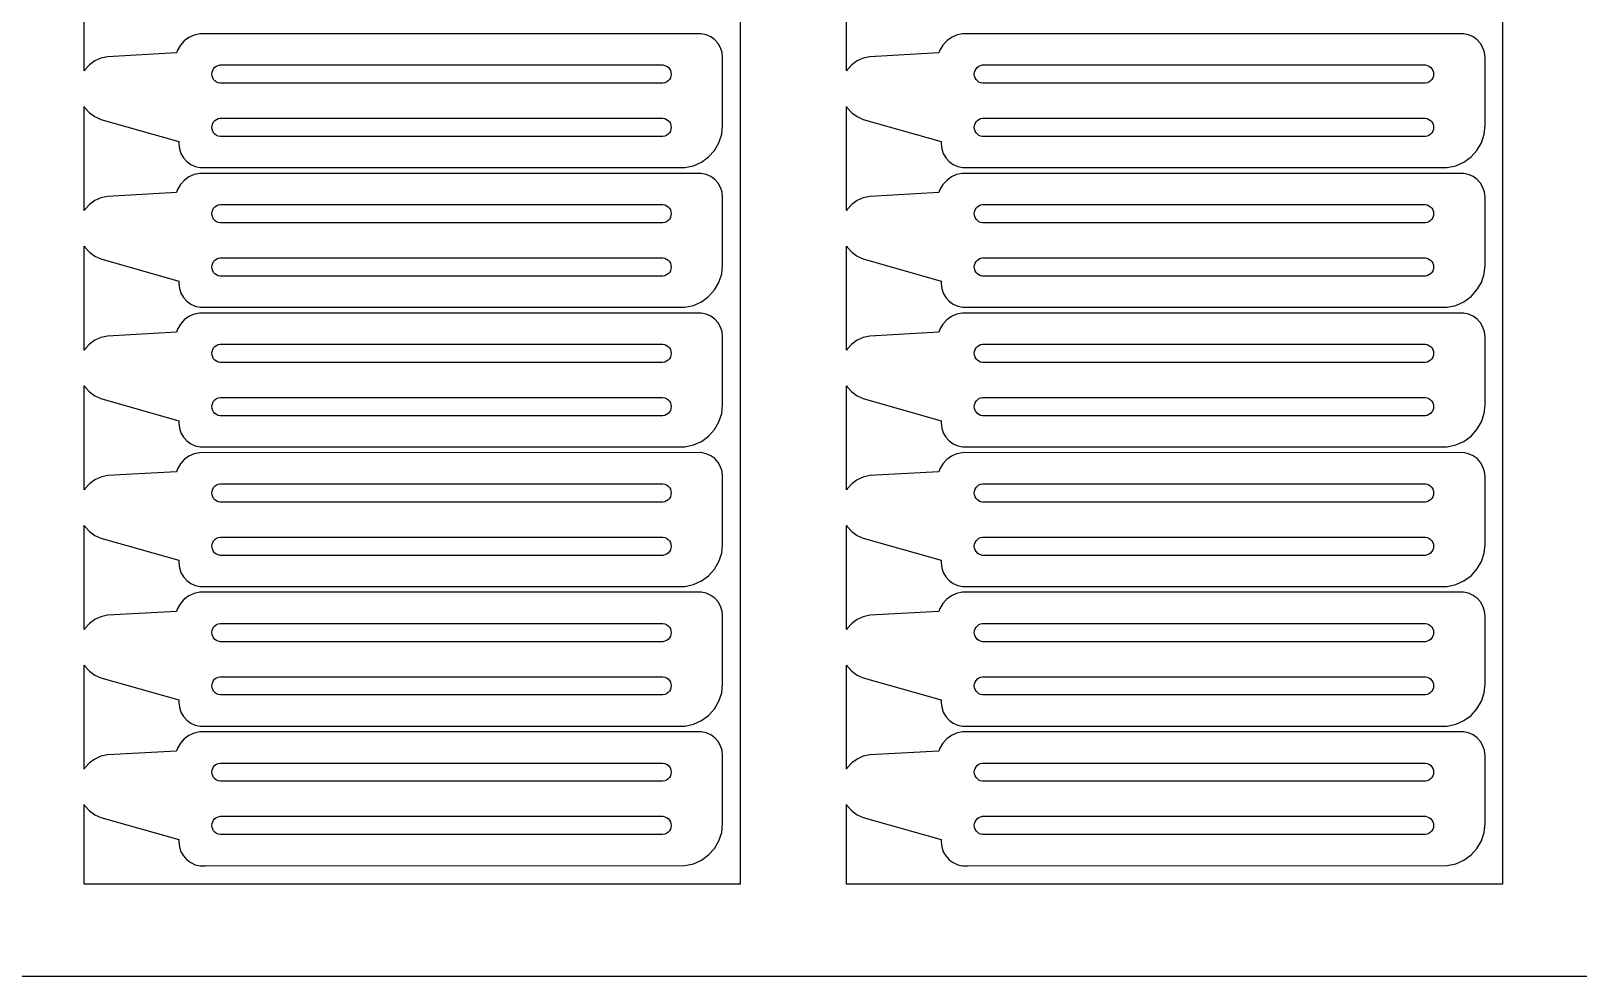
# Model space of a CAD drawing. Header units: metres. Extents: x 0 to 297, y 0 to 210.
# Drawn here: x 128.4 to 212.6, y 0 to 51.5 of the extents above; entities that cross this region are included whole.
import ezdxf

# ---------------------------------------------------------------- set-up
doc = ezdxf.new("R2010")
doc.units = ezdxf.units.M

msp = doc.modelspace()

# ---------------------------------------------------------------- linework, layer by layer
for p, q in [((167, 205), (167, 5)), ((208.5, 205), (208.5, 5)), ((131.3, 49.2693), (131.3, 54.9306)), ((172.8, 49.2693), (172.8, 54.9306)), ((136.536, 50.6817), (136.38, 50.4101)), ((136.746, 50.9147), (136.536, 50.6817)), ((137, 51.099), (136.746, 50.9147)), ((137.286, 51.2266), (137, 51.099)), ((137.593, 51.2918), (137.286, 51.2266)), ((164.886, 51.2929), (137.593, 51.2918)), ((165.152, 51.2364), (164.886, 51.2929)), ((165.4, 51.1258), (165.152, 51.2364)), ((165.62, 50.9661), (165.4, 51.1258)), ((165.802, 50.7641), (165.62, 50.9661)), ((165.938, 50.5287), (165.802, 50.7641)), ((166.022, 50.2703), (165.938, 50.5287)), ((178.036, 50.6817), (177.88, 50.4101)), ((178.246, 50.9147), (178.036, 50.6817)), ((178.5, 51.099), (178.246, 50.9147)), ((178.786, 51.2266), (178.5, 51.099)), ((179.093, 51.2918), (178.786, 51.2266)), ((206.386, 51.2929), (179.093, 51.2918)), ((206.652, 51.2364), (206.386, 51.2929)), ((206.9, 51.1258), (206.652, 51.2364)), ((207.12, 50.9661), (206.9, 51.1258)), ((207.302, 50.7641), (207.12, 50.9661)), ((207.438, 50.5287), (207.302, 50.7641)), ((207.522, 50.2703), (207.438, 50.5287)), ((131.875, 49.8155), (131.579, 49.6005)), ((132.209, 49.9643), (131.875, 49.8155)), ((132.567, 50.0404), (132.209, 49.9643)), ((136.328, 50.2495), (132.567, 50.0404)), ((136.38, 50.4101), (136.328, 50.2495)), ((166.05, 50), (166.022, 50.2703)), ((166.05, 46.3), (166.05, 50)), ((173.375, 49.8155), (173.079, 49.6005)), ((173.709, 49.9643), (173.375, 49.8155)), ((174.067, 50.0404), (173.709, 49.9643)), ((177.828, 50.2495), (174.067, 50.0404)), ((177.88, 50.4101), (177.828, 50.2495)), ((207.55, 50), (207.522, 50.2703)), ((207.55, 46.3), (207.55, 50)), ((131.334, 49.3286), (131.3, 49.2693)), ((131.579, 49.6005), (131.334, 49.3286)), ((138.25, 49.1), (138.261, 49.2039)), ((138.261, 48.996), (138.25, 49.1)), ((138.261, 49.2039), (138.293, 49.3034)), ((138.293, 48.8966), (138.261, 48.996)), ((138.293, 49.3034), (138.345, 49.3939)), ((138.345, 48.8061), (138.293, 48.8966)), ((138.345, 49.3939), (138.415, 49.4716)), ((138.415, 49.4716), (138.5, 49.533)), ((138.5, 49.533), (138.595, 49.5755)), ((138.595, 49.5755), (138.698, 49.5973)), ((138.698, 49.5973), (162.802, 49.5973)), ((162.802, 49.5973), (162.905, 49.5755)), ((162.905, 49.5755), (163, 49.533)), ((163, 49.533), (163.085, 49.4716)), ((163.085, 49.4716), (163.155, 49.3939)), ((163.155, 49.3939), (163.207, 49.3034)), ((163.207, 48.8966), (163.155, 48.8061)), ((163.207, 49.3034), (163.239, 49.2039)), ((163.239, 48.996), (163.207, 48.8966)), ((163.239, 49.2039), (163.25, 49.1)), ((163.25, 49.1), (163.239, 48.996)), ((172.834, 49.3286), (172.8, 49.2693)), ((173.079, 49.6005), (172.834, 49.3286)), ((179.75, 49.1), (179.761, 49.2039)), ((179.761, 48.996), (179.75, 49.1)), ((179.761, 49.2039), (179.793, 49.3034)), ((179.793, 48.8966), (179.761, 48.996)), ((179.793, 49.3034), (179.845, 49.3939)), ((179.845, 48.8061), (179.793, 48.8966)), ((179.845, 49.3939), (179.915, 49.4716)), ((179.915, 49.4716), (180, 49.533)), ((180, 49.533), (180.095, 49.5755)), ((180.095, 49.5755), (180.198, 49.5973)), ((180.198, 49.5973), (204.302, 49.5973)), ((204.302, 49.5973), (204.405, 49.5755)), ((204.405, 49.5755), (204.5, 49.533)), ((204.5, 49.533), (204.585, 49.4716)), ((204.585, 49.4716), (204.655, 49.3939)), ((204.655, 49.3939), (204.707, 49.3034)), ((204.707, 48.8966), (204.655, 48.8061)), ((204.707, 49.3034), (204.739, 49.2039)), ((204.739, 48.996), (204.707, 48.8966)), ((204.739, 49.2039), (204.75, 49.1)), ((204.75, 49.1), (204.739, 48.996)), ((138.415, 48.7284), (138.345, 48.8061)), ((138.5, 48.667), (138.415, 48.7284)), ((138.595, 48.6245), (138.5, 48.667)), ((138.698, 48.6027), (138.595, 48.6245)), ((162.802, 48.6027), (138.698, 48.6027)), ((162.905, 48.6245), (162.802, 48.6027)), ((163, 48.667), (162.905, 48.6245)), ((163.085, 48.7284), (163, 48.667)), ((163.155, 48.8061), (163.085, 48.7284)), ((179.915, 48.7284), (179.845, 48.8061)), ((180, 48.667), (179.915, 48.7284)), ((180.095, 48.6245), (180, 48.667)), ((180.198, 48.6027), (180.095, 48.6245)), ((204.302, 48.6027), (180.198, 48.6027)), ((204.405, 48.6245), (204.302, 48.6027)), ((204.5, 48.667), (204.405, 48.6245)), ((204.585, 48.7284), (204.5, 48.667)), ((204.655, 48.8061), (204.585, 48.7284)), ((131.3, 41.6693), (131.3, 47.3306)), ((131.3, 47.3306), (131.334, 47.2714)), ((131.334, 47.2714), (131.579, 46.9995)), ((172.8, 41.6693), (172.8, 47.3306)), ((172.8, 47.3306), (172.834, 47.2714)), ((172.834, 47.2714), (173.079, 46.9995)), ((131.579, 46.9995), (131.875, 46.7845)), ((131.875, 46.7845), (132.209, 46.6357)), ((132.209, 46.6357), (136.444, 45.4318)), ((138.261, 46.304), (138.293, 46.4034)), ((138.293, 46.4034), (138.345, 46.4939)), ((138.345, 46.4939), (138.415, 46.5716)), ((138.415, 46.5716), (138.5, 46.633)), ((138.5, 46.633), (138.595, 46.6755)), ((138.595, 46.6755), (138.698, 46.6973)), ((138.698, 46.6973), (162.802, 46.6973)), ((162.802, 46.6973), (162.905, 46.6755)), ((162.905, 46.6755), (163, 46.633)), ((163, 46.633), (163.085, 46.5716)), ((163.085, 46.5716), (163.155, 46.4939)), ((163.155, 46.4939), (163.207, 46.4034)), ((163.207, 46.4034), (163.239, 46.304)), ((173.079, 46.9995), (173.375, 46.7845)), ((173.375, 46.7845), (173.709, 46.6357)), ((173.709, 46.6357), (177.944, 45.4318)), ((179.761, 46.304), (179.793, 46.4034)), ((179.793, 46.4034), (179.845, 46.4939)), ((179.845, 46.4939), (179.915, 46.5716)), ((179.915, 46.5716), (180, 46.633)), ((180, 46.633), (180.095, 46.6755)), ((180.095, 46.6755), (180.198, 46.6973)), ((180.198, 46.6973), (204.302, 46.6973)), ((204.302, 46.6973), (204.405, 46.6755)), ((204.405, 46.6755), (204.5, 46.633)), ((204.5, 46.633), (204.585, 46.5716)), ((204.585, 46.5716), (204.655, 46.4939)), ((204.655, 46.4939), (204.707, 46.4034)), ((204.707, 46.4034), (204.739, 46.304)), ((138.25, 46.2), (138.261, 46.304)), ((138.261, 46.096), (138.25, 46.2)), ((138.293, 45.9966), (138.261, 46.096)), ((138.345, 45.9061), (138.293, 45.9966)), ((138.415, 45.8284), (138.345, 45.9061)), ((138.5, 45.767), (138.415, 45.8284)), ((138.595, 45.7245), (138.5, 45.767)), ((138.698, 45.7027), (138.595, 45.7245)), ((162.802, 45.7027), (138.698, 45.7027)), ((162.905, 45.7245), (162.802, 45.7027)), ((163, 45.767), (162.905, 45.7245)), ((163.085, 45.8284), (163, 45.767)), ((163.155, 45.9061), (163.085, 45.8284)), ((163.207, 45.9966), (163.155, 45.9061)), ((163.239, 46.096), (163.207, 45.9966)), ((163.239, 46.304), (163.25, 46.2)), ((163.25, 46.2), (163.239, 46.096)), ((165.851, 45.3645), (166, 45.8218)), ((166, 45.8218), (166.05, 46.3)), ((179.75, 46.2), (179.761, 46.304)), ((179.761, 46.096), (179.75, 46.2)), ((179.793, 45.9966), (179.761, 46.096)), ((179.845, 45.9061), (179.793, 45.9966)), ((179.915, 45.8284), (179.845, 45.9061)), ((180, 45.767), (179.915, 45.8284)), ((180.095, 45.7245), (180, 45.767)), ((180.198, 45.7027), (180.095, 45.7245)), ((204.302, 45.7027), (180.198, 45.7027)), ((204.405, 45.7245), (204.302, 45.7027)), ((204.5, 45.767), (204.405, 45.7245)), ((204.585, 45.8284), (204.5, 45.767)), ((204.655, 45.9061), (204.585, 45.8284)), ((204.707, 45.9966), (204.655, 45.9061)), ((204.739, 46.096), (204.707, 45.9966)), ((204.739, 46.304), (204.75, 46.2)), ((204.75, 46.2), (204.739, 46.096)), ((207.351, 45.3645), (207.5, 45.8218)), ((207.5, 45.8218), (207.55, 46.3)), ((136.444, 45.4318), (136.45, 45.3)), ((136.45, 45.3), (136.478, 45.0297)), ((136.478, 45.0297), (136.562, 44.7712)), ((136.562, 44.7712), (136.698, 44.5359)), ((165.289, 44.5908), (165.611, 44.9481)), ((165.611, 44.9481), (165.851, 45.3645)), ((177.944, 45.4318), (177.95, 45.3)), ((177.95, 45.3), (177.978, 45.0297)), ((177.978, 45.0297), (178.062, 44.7712)), ((178.062, 44.7712), (178.198, 44.5359)), ((206.789, 44.5908), (207.111, 44.9481)), ((207.111, 44.9481), (207.351, 45.3645)), ((136.698, 44.5359), (136.88, 44.3339)), ((136.88, 44.3339), (137.1, 44.1742)), ((137.1, 44.1742), (137.348, 44.0636)), ((137.348, 44.0636), (137.614, 44.0071)), ((137.614, 44.0071), (137.886, 44.0071)), ((137.886, 44.0071), (163.99, 44.0126)), ((163.99, 44.0126), (164.461, 44.1126)), ((164.461, 44.1126), (164.9, 44.3081)), ((164.9, 44.3081), (165.289, 44.5908)), ((178.198, 44.5359), (178.38, 44.3339)), ((178.38, 44.3339), (178.6, 44.1742)), ((178.6, 44.1742), (178.848, 44.0636)), ((178.848, 44.0636), (179.114, 44.0071)), ((179.114, 44.0071), (179.386, 44.0071)), ((179.386, 44.0071), (205.49, 44.0126)), ((205.49, 44.0126), (205.961, 44.1126)), ((205.961, 44.1126), (206.4, 44.3081)), ((206.4, 44.3081), (206.789, 44.5908)), ((136.536, 43.0817), (136.38, 42.8101)), ((136.746, 43.3147), (136.536, 43.0817)), ((137, 43.499), (136.746, 43.3147)), ((137.286, 43.6266), (137, 43.499)), ((137.593, 43.6918), (137.286, 43.6266)), ((164.886, 43.6929), (137.593, 43.6918)), ((165.152, 43.6364), (164.886, 43.6929)), ((165.4, 43.5258), (165.152, 43.6364)), ((165.62, 43.3661), (165.4, 43.5258)), ((165.802, 43.1641), (165.62, 43.3661)), ((165.938, 42.9288), (165.802, 43.1641)), ((178.036, 43.0817), (177.88, 42.8101)), ((178.246, 43.3147), (178.036, 43.0817)), ((178.5, 43.499), (178.246, 43.3147)), ((178.786, 43.6266), (178.5, 43.499)), ((179.093, 43.6918), (178.786, 43.6266)), ((206.386, 43.6929), (179.093, 43.6918)), ((206.652, 43.6364), (206.386, 43.6929)), ((206.9, 43.5258), (206.652, 43.6364)), ((207.12, 43.3661), (206.9, 43.5258)), ((207.302, 43.1641), (207.12, 43.3661)), ((207.438, 42.9288), (207.302, 43.1641)), ((131.875, 42.2155), (131.579, 42.0005)), ((132.209, 42.3643), (131.875, 42.2155)), ((132.567, 42.4404), (132.209, 42.3643)), ((136.328, 42.6495), (132.567, 42.4404)), ((136.38, 42.8101), (136.328, 42.6495)), ((166.022, 42.6703), (165.938, 42.9288)), ((166.05, 42.4), (166.022, 42.6703)), ((166.05, 38.7), (166.05, 42.4)), ((173.375, 42.2155), (173.079, 42.0005)), ((173.709, 42.3643), (173.375, 42.2155)), ((174.067, 42.4404), (173.709, 42.3643)), ((177.828, 42.6495), (174.067, 42.4404)), ((177.88, 42.8101), (177.828, 42.6495)), ((207.522, 42.6703), (207.438, 42.9288)), ((207.55, 42.4), (207.522, 42.6703)), ((207.55, 38.7), (207.55, 42.4)), ((131.334, 41.7286), (131.3, 41.6693)), ((131.579, 42.0005), (131.334, 41.7286)), ((138.25, 41.5), (138.261, 41.6039)), ((138.261, 41.396), (138.25, 41.5)), ((138.261, 41.6039), (138.293, 41.7034)), ((138.293, 41.2966), (138.261, 41.396)), ((138.293, 41.7034), (138.345, 41.7939)), ((138.345, 41.2061), (138.293, 41.2966)), ((138.345, 41.7939), (138.415, 41.8716)), ((138.415, 41.8716), (138.5, 41.933)), ((138.5, 41.933), (138.595, 41.9755)), ((138.595, 41.9755), (138.698, 41.9973)), ((138.698, 41.9973), (162.802, 41.9973)), ((162.802, 41.9973), (162.905, 41.9755)), ((162.905, 41.9755), (163, 41.933)), ((163, 41.933), (163.085, 41.8716)), ((163.085, 41.8716), (163.155, 41.7939)), ((163.155, 41.7939), (163.207, 41.7034)), ((163.207, 41.2966), (163.155, 41.2061)), ((163.207, 41.7034), (163.239, 41.6039)), ((163.239, 41.396), (163.207, 41.2966)), ((163.239, 41.6039), (163.25, 41.5)), ((163.25, 41.5), (163.239, 41.396)), ((172.834, 41.7286), (172.8, 41.6693)), ((173.079, 42.0005), (172.834, 41.7286)), ((179.75, 41.5), (179.761, 41.6039)), ((179.761, 41.396), (179.75, 41.5)), ((179.761, 41.6039), (179.793, 41.7034)), ((179.793, 41.2966), (179.761, 41.396)), ((179.793, 41.7034), (179.845, 41.7939)), ((179.845, 41.2061), (179.793, 41.2966)), ((179.845, 41.7939), (179.915, 41.8716)), ((179.915, 41.8716), (180, 41.933)), ((180, 41.933), (180.095, 41.9755)), ((180.095, 41.9755), (180.198, 41.9973)), ((180.198, 41.9973), (204.302, 41.9973)), ((204.302, 41.9973), (204.405, 41.9755)), ((204.405, 41.9755), (204.5, 41.933)), ((204.5, 41.933), (204.585, 41.8716)), ((204.585, 41.8716), (204.655, 41.7939)), ((204.655, 41.7939), (204.707, 41.7034)), ((204.707, 41.2966), (204.655, 41.2061)), ((204.707, 41.7034), (204.739, 41.6039)), ((204.739, 41.396), (204.707, 41.2966)), ((204.739, 41.6039), (204.75, 41.5)), ((204.75, 41.5), (204.739, 41.396)), ((138.415, 41.1284), (138.345, 41.2061)), ((138.5, 41.067), (138.415, 41.1284)), ((138.595, 41.0245), (138.5, 41.067)), ((138.698, 41.0027), (138.595, 41.0245)), ((162.802, 41.0027), (138.698, 41.0027)), ((162.905, 41.0245), (162.802, 41.0027)), ((163, 41.067), (162.905, 41.0245)), ((163.085, 41.1284), (163, 41.067)), ((163.155, 41.2061), (163.085, 41.1284)), ((179.915, 41.1284), (179.845, 41.2061)), ((180, 41.067), (179.915, 41.1284)), ((180.095, 41.0245), (180, 41.067)), ((180.198, 41.0027), (180.095, 41.0245)), ((204.302, 41.0027), (180.198, 41.0027)), ((204.405, 41.0245), (204.302, 41.0027)), ((204.5, 41.067), (204.405, 41.0245)), ((204.585, 41.1284), (204.5, 41.067)), ((204.655, 41.2061), (204.585, 41.1284)), ((131.3, 34.0694), (131.3, 39.7306)), ((131.3, 39.7306), (131.334, 39.6714)), ((131.334, 39.6714), (131.579, 39.3995)), ((172.8, 34.0694), (172.8, 39.7306)), ((172.8, 39.7306), (172.834, 39.6714)), ((172.834, 39.6714), (173.079, 39.3995)), ((131.579, 39.3995), (131.875, 39.1844)), ((131.875, 39.1844), (132.209, 39.0356)), ((132.209, 39.0356), (136.444, 37.8318)), ((138.261, 38.7039), (138.293, 38.8034)), ((138.293, 38.8034), (138.345, 38.8939)), ((138.345, 38.8939), (138.415, 38.9716)), ((138.415, 38.9716), (138.5, 39.033)), ((138.5, 39.033), (138.595, 39.0755)), ((138.595, 39.0755), (138.698, 39.0973)), ((138.698, 39.0973), (162.802, 39.0973)), ((162.802, 39.0973), (162.905, 39.0755)), ((162.905, 39.0755), (163, 39.033)), ((163, 39.033), (163.085, 38.9716)), ((163.085, 38.9716), (163.155, 38.8939)), ((163.155, 38.8939), (163.207, 38.8034)), ((163.207, 38.8034), (163.239, 38.7039)), ((173.079, 39.3995), (173.375, 39.1844)), ((173.375, 39.1844), (173.709, 39.0356)), ((173.709, 39.0356), (177.944, 37.8318)), ((179.761, 38.7039), (179.793, 38.8034)), ((179.793, 38.8034), (179.845, 38.8939)), ((179.845, 38.8939), (179.915, 38.9716)), ((179.915, 38.9716), (180, 39.033)), ((180, 39.033), (180.095, 39.0755)), ((180.095, 39.0755), (180.198, 39.0973)), ((180.198, 39.0973), (204.302, 39.0973)), ((204.302, 39.0973), (204.405, 39.0755)), ((204.405, 39.0755), (204.5, 39.033)), ((204.5, 39.033), (204.585, 38.9716)), ((204.585, 38.9716), (204.655, 38.8939)), ((204.655, 38.8939), (204.707, 38.8034)), ((204.707, 38.8034), (204.739, 38.7039)), ((138.25, 38.6), (138.261, 38.7039)), ((138.261, 38.496), (138.25, 38.6)), ((138.293, 38.3966), (138.261, 38.496)), ((138.345, 38.3061), (138.293, 38.3966)), ((138.415, 38.2284), (138.345, 38.3061)), ((138.5, 38.167), (138.415, 38.2284)), ((138.595, 38.1245), (138.5, 38.167)), ((138.698, 38.1027), (138.595, 38.1245)), ((162.802, 38.1027), (138.698, 38.1027)), ((162.905, 38.1245), (162.802, 38.1027)), ((163, 38.167), (162.905, 38.1245)), ((163.085, 38.2284), (163, 38.167)), ((163.155, 38.3061), (163.085, 38.2284)), ((163.207, 38.3966), (163.155, 38.3061)), ((163.239, 38.496), (163.207, 38.3966)), ((163.239, 38.7039), (163.25, 38.6)), ((163.25, 38.6), (163.239, 38.496)), ((165.851, 37.7645), (166, 38.2218)), ((166, 38.2218), (166.05, 38.7)), ((179.75, 38.6), (179.761, 38.7039)), ((179.761, 38.496), (179.75, 38.6)), ((179.793, 38.3966), (179.761, 38.496)), ((179.845, 38.3061), (179.793, 38.3966)), ((179.915, 38.2284), (179.845, 38.3061)), ((180, 38.167), (179.915, 38.2284)), ((180.095, 38.1245), (180, 38.167)), ((180.198, 38.1027), (180.095, 38.1245)), ((204.302, 38.1027), (180.198, 38.1027)), ((204.405, 38.1245), (204.302, 38.1027)), ((204.5, 38.167), (204.405, 38.1245)), ((204.585, 38.2284), (204.5, 38.167)), ((204.655, 38.3061), (204.585, 38.2284)), ((204.707, 38.3966), (204.655, 38.3061)), ((204.739, 38.496), (204.707, 38.3966)), ((204.739, 38.7039), (204.75, 38.6)), ((204.75, 38.6), (204.739, 38.496)), ((207.351, 37.7645), (207.5, 38.2218)), ((207.5, 38.2218), (207.55, 38.7)), ((136.444, 37.8318), (136.45, 37.7)), ((136.45, 37.7), (136.478, 37.4297)), ((136.478, 37.4297), (136.562, 37.1712)), ((136.562, 37.1712), (136.698, 36.9359)), ((165.289, 36.9908), (165.611, 37.3481)), ((165.611, 37.3481), (165.851, 37.7645)), ((177.944, 37.8318), (177.95, 37.7)), ((177.95, 37.7), (177.978, 37.4297)), ((177.978, 37.4297), (178.062, 37.1712)), ((178.062, 37.1712), (178.198, 36.9359)), ((206.789, 36.9908), (207.111, 37.3481)), ((207.111, 37.3481), (207.351, 37.7645)), ((136.698, 36.9359), (136.88, 36.7339)), ((136.88, 36.7339), (137.1, 36.5742)), ((137.1, 36.5742), (137.348, 36.4636)), ((137.348, 36.4636), (137.614, 36.4071)), ((137.614, 36.4071), (137.886, 36.4071)), ((137.886, 36.4071), (163.99, 36.4126)), ((163.99, 36.4126), (164.461, 36.5126)), ((164.461, 36.5126), (164.9, 36.7081)), ((164.9, 36.7081), (165.289, 36.9908)), ((178.198, 36.9359), (178.38, 36.7339)), ((178.38, 36.7339), (178.6, 36.5742)), ((178.6, 36.5742), (178.848, 36.4636)), ((178.848, 36.4636), (179.114, 36.4071)), ((179.114, 36.4071), (179.386, 36.4071)), ((179.386, 36.4071), (205.49, 36.4126)), ((205.49, 36.4126), (205.961, 36.5126)), ((205.961, 36.5126), (206.4, 36.7081)), ((206.4, 36.7081), (206.789, 36.9908)), ((136.536, 35.4817), (136.38, 35.2101)), ((136.746, 35.7147), (136.536, 35.4817)), ((137, 35.899), (136.746, 35.7147)), ((137.286, 36.0266), (137, 35.899)), ((137.593, 36.0918), (137.286, 36.0266)), ((164.886, 36.0929), (137.593, 36.0918)), ((165.152, 36.0364), (164.886, 36.0929)), ((165.4, 35.9258), (165.152, 36.0364)), ((165.62, 35.7661), (165.4, 35.9258)), ((165.802, 35.5641), (165.62, 35.7661)), ((165.938, 35.3288), (165.802, 35.5641)), ((178.036, 35.4817), (177.88, 35.2101)), ((178.246, 35.7147), (178.036, 35.4817)), ((178.5, 35.899), (178.246, 35.7147)), ((178.786, 36.0266), (178.5, 35.899)), ((179.093, 36.0918), (178.786, 36.0266)), ((206.386, 36.0929), (179.093, 36.0918)), ((206.652, 36.0364), (206.386, 36.0929)), ((206.9, 35.9258), (206.652, 36.0364)), ((207.12, 35.7661), (206.9, 35.9258)), ((207.302, 35.5641), (207.12, 35.7661)), ((207.438, 35.3288), (207.302, 35.5641)), ((131.875, 34.6155), (131.579, 34.4005)), ((132.209, 34.7643), (131.875, 34.6155)), ((132.567, 34.8404), (132.209, 34.7643)), ((136.328, 35.0495), (132.567, 34.8404)), ((136.38, 35.2101), (136.328, 35.0495)), ((166.022, 35.0703), (165.938, 35.3288)), ((166.05, 34.8), (166.022, 35.0703)), ((166.05, 31.1), (166.05, 34.8)), ((173.375, 34.6155), (173.079, 34.4005)), ((173.709, 34.7643), (173.375, 34.6155)), ((174.067, 34.8404), (173.709, 34.7643)), ((177.828, 35.0495), (174.067, 34.8404)), ((177.88, 35.2101), (177.828, 35.0495)), ((207.522, 35.0703), (207.438, 35.3288)), ((207.55, 34.8), (207.522, 35.0703)), ((207.55, 31.1), (207.55, 34.8)), ((131.334, 34.1286), (131.3, 34.0694)), ((131.579, 34.4005), (131.334, 34.1286)), ((138.25, 33.9), (138.261, 34.004)), ((138.261, 33.796), (138.25, 33.9)), ((138.261, 34.004), (138.293, 34.1034)), ((138.293, 33.6966), (138.261, 33.796)), ((138.293, 34.1034), (138.345, 34.1939)), ((138.345, 33.6061), (138.293, 33.6966)), ((138.345, 34.1939), (138.415, 34.2716)), ((138.415, 34.2716), (138.5, 34.333)), ((138.5, 34.333), (138.595, 34.3755)), ((138.595, 34.3755), (138.698, 34.3972)), ((138.698, 34.3972), (162.802, 34.3972)), ((162.802, 34.3972), (162.905, 34.3755)), ((162.905, 34.3755), (163, 34.333)), ((163, 34.333), (163.085, 34.2716)), ((163.085, 34.2716), (163.155, 34.1939)), ((163.155, 34.1939), (163.207, 34.1034)), ((163.207, 33.6966), (163.155, 33.6061)), ((163.207, 34.1034), (163.239, 34.004)), ((163.239, 33.796), (163.207, 33.6966)), ((163.239, 34.004), (163.25, 33.9)), ((163.25, 33.9), (163.239, 33.796)), ((172.834, 34.1286), (172.8, 34.0694)), ((173.079, 34.4005), (172.834, 34.1286)), ((179.75, 33.9), (179.761, 34.004)), ((179.761, 33.796), (179.75, 33.9)), ((179.761, 34.004), (179.793, 34.1034)), ((179.793, 33.6966), (179.761, 33.796)), ((179.793, 34.1034), (179.845, 34.1939)), ((179.845, 33.6061), (179.793, 33.6966)), ((179.845, 34.1939), (179.915, 34.2716)), ((179.915, 34.2716), (180, 34.333)), ((180, 34.333), (180.095, 34.3755)), ((180.095, 34.3755), (180.198, 34.3972)), ((180.198, 34.3972), (204.302, 34.3972)), ((204.302, 34.3972), (204.405, 34.3755)), ((204.405, 34.3755), (204.5, 34.333)), ((204.5, 34.333), (204.585, 34.2716)), ((204.585, 34.2716), (204.655, 34.1939)), ((204.655, 34.1939), (204.707, 34.1034)), ((204.707, 33.6966), (204.655, 33.6061)), ((204.707, 34.1034), (204.739, 34.004)), ((204.739, 33.796), (204.707, 33.6966)), ((204.739, 34.004), (204.75, 33.9)), ((204.75, 33.9), (204.739, 33.796)), ((138.415, 33.5284), (138.345, 33.6061)), ((138.5, 33.467), (138.415, 33.5284)), ((138.595, 33.4245), (138.5, 33.467)), ((138.698, 33.4027), (138.595, 33.4245)), ((162.802, 33.4027), (138.698, 33.4027)), ((162.905, 33.4245), (162.802, 33.4027)), ((163, 33.467), (162.905, 33.4245)), ((163.085, 33.5284), (163, 33.467)), ((163.155, 33.6061), (163.085, 33.5284)), ((179.915, 33.5284), (179.845, 33.6061)), ((180, 33.467), (179.915, 33.5284)), ((180.095, 33.4245), (180, 33.467)), ((180.198, 33.4027), (180.095, 33.4245)), ((204.302, 33.4027), (180.198, 33.4027)), ((204.405, 33.4245), (204.302, 33.4027)), ((204.5, 33.467), (204.405, 33.4245)), ((204.585, 33.5284), (204.5, 33.467)), ((204.655, 33.6061), (204.585, 33.5284)), ((131.3, 26.4693), (131.3, 32.1306)), ((131.3, 32.1306), (131.334, 32.0714)), ((131.334, 32.0714), (131.579, 31.7995)), ((172.8, 26.4693), (172.8, 32.1306)), ((172.8, 32.1306), (172.834, 32.0714)), ((172.834, 32.0714), (173.079, 31.7995)), ((131.579, 31.7995), (131.875, 31.5844)), ((131.875, 31.5844), (132.209, 31.4356)), ((132.209, 31.4356), (136.444, 30.2318)), ((138.261, 31.1039), (138.293, 31.2034)), ((138.293, 31.2034), (138.345, 31.2939)), ((138.345, 31.2939), (138.415, 31.3716)), ((138.415, 31.3716), (138.5, 31.433)), ((138.5, 31.433), (138.595, 31.4755)), ((138.595, 31.4755), (138.698, 31.4973)), ((138.698, 31.4973), (162.802, 31.4973)), ((162.802, 31.4973), (162.905, 31.4755)), ((162.905, 31.4755), (163, 31.433)), ((163, 31.433), (163.085, 31.3716)), ((163.085, 31.3716), (163.155, 31.2939)), ((163.155, 31.2939), (163.207, 31.2034)), ((163.207, 31.2034), (163.239, 31.1039)), ((173.079, 31.7995), (173.375, 31.5844)), ((173.375, 31.5844), (173.709, 31.4356)), ((173.709, 31.4356), (177.944, 30.2318)), ((179.761, 31.1039), (179.793, 31.2034)), ((179.793, 31.2034), (179.845, 31.2939)), ((179.845, 31.2939), (179.915, 31.3716)), ((179.915, 31.3716), (180, 31.433)), ((180, 31.433), (180.095, 31.4755)), ((180.095, 31.4755), (180.198, 31.4973)), ((180.198, 31.4973), (204.302, 31.4973)), ((204.302, 31.4973), (204.405, 31.4755)), ((204.405, 31.4755), (204.5, 31.433)), ((204.5, 31.433), (204.585, 31.3716)), ((204.585, 31.3716), (204.655, 31.2939)), ((204.655, 31.2939), (204.707, 31.2034)), ((204.707, 31.2034), (204.739, 31.1039)), ((138.25, 31), (138.261, 31.1039)), ((138.261, 30.896), (138.25, 31)), ((138.293, 30.7966), (138.261, 30.896)), ((138.345, 30.7061), (138.293, 30.7966)), ((138.415, 30.6284), (138.345, 30.7061)), ((138.5, 30.567), (138.415, 30.6284)), ((138.595, 30.5245), (138.5, 30.567)), ((138.698, 30.5027), (138.595, 30.5245)), ((162.802, 30.5027), (138.698, 30.5027)), ((162.905, 30.5245), (162.802, 30.5027)), ((163, 30.567), (162.905, 30.5245)), ((163.085, 30.6284), (163, 30.567)), ((163.155, 30.7061), (163.085, 30.6284)), ((163.207, 30.7966), (163.155, 30.7061)), ((163.239, 30.896), (163.207, 30.7966)), ((163.239, 31.1039), (163.25, 31)), ((163.25, 31), (163.239, 30.896)), ((165.851, 30.1645), (166, 30.6218)), ((166, 30.6218), (166.05, 31.1)), ((179.75, 31), (179.761, 31.1039)), ((179.761, 30.896), (179.75, 31)), ((179.793, 30.7966), (179.761, 30.896)), ((179.845, 30.7061), (179.793, 30.7966)), ((179.915, 30.6284), (179.845, 30.7061)), ((180, 30.567), (179.915, 30.6284)), ((180.095, 30.5245), (180, 30.567)), ((180.198, 30.5027), (180.095, 30.5245)), ((204.302, 30.5027), (180.198, 30.5027)), ((204.405, 30.5245), (204.302, 30.5027)), ((204.5, 30.567), (204.405, 30.5245)), ((204.585, 30.6284), (204.5, 30.567)), ((204.655, 30.7061), (204.585, 30.6284)), ((204.707, 30.7966), (204.655, 30.7061)), ((204.739, 30.896), (204.707, 30.7966)), ((204.739, 31.1039), (204.75, 31)), ((204.75, 31), (204.739, 30.896)), ((207.351, 30.1645), (207.5, 30.6218)), ((207.5, 30.6218), (207.55, 31.1)), ((136.444, 30.2318), (136.45, 30.1)), ((136.45, 30.1), (136.478, 29.8297)), ((136.478, 29.8297), (136.562, 29.5712)), ((136.562, 29.5712), (136.698, 29.3359)), ((165.289, 29.3908), (165.611, 29.7481)), ((165.611, 29.7481), (165.851, 30.1645)), ((177.944, 30.2318), (177.95, 30.1)), ((177.95, 30.1), (177.978, 29.8297)), ((177.978, 29.8297), (178.062, 29.5712)), ((178.062, 29.5712), (178.198, 29.3359)), ((206.789, 29.3908), (207.111, 29.7481)), ((207.111, 29.7481), (207.351, 30.1645)), ((136.698, 29.3359), (136.88, 29.1339)), ((136.88, 29.1339), (137.1, 28.9742)), ((137.1, 28.9742), (137.348, 28.8636)), ((137.348, 28.8636), (137.614, 28.8071)), ((137.614, 28.8071), (137.886, 28.8071)), ((137.886, 28.8071), (163.99, 28.8126)), ((163.99, 28.8126), (164.461, 28.9126)), ((164.461, 28.9126), (164.9, 29.1081)), ((164.9, 29.1081), (165.289, 29.3908)), ((178.198, 29.3359), (178.38, 29.1339)), ((178.38, 29.1339), (178.6, 28.9742)), ((178.6, 28.9742), (178.848, 28.8636)), ((178.848, 28.8636), (179.114, 28.8071)), ((179.114, 28.8071), (179.386, 28.8071)), ((179.386, 28.8071), (205.49, 28.8126)), ((205.49, 28.8126), (205.961, 28.9126)), ((205.961, 28.9126), (206.4, 29.1081)), ((206.4, 29.1081), (206.789, 29.3908)), ((136.536, 27.8817), (136.38, 27.6101)), ((136.746, 28.1147), (136.536, 27.8817)), ((137, 28.299), (136.746, 28.1147)), ((137.286, 28.4266), (137, 28.299)), ((137.593, 28.4918), (137.286, 28.4266)), ((164.886, 28.4929), (137.593, 28.4918)), ((165.152, 28.4364), (164.886, 28.4929)), ((165.4, 28.3258), (165.152, 28.4364)), ((165.62, 28.1661), (165.4, 28.3258)), ((165.802, 27.9641), (165.62, 28.1661)), ((165.938, 27.7287), (165.802, 27.9641)), ((178.036, 27.8817), (177.88, 27.6101)), ((178.246, 28.1147), (178.036, 27.8817)), ((178.5, 28.299), (178.246, 28.1147)), ((178.786, 28.4266), (178.5, 28.299)), ((179.093, 28.4918), (178.786, 28.4266)), ((206.386, 28.4929), (179.093, 28.4918)), ((206.652, 28.4364), (206.386, 28.4929)), ((206.9, 28.3258), (206.652, 28.4364)), ((207.12, 28.1661), (206.9, 28.3258)), ((207.302, 27.9641), (207.12, 28.1661)), ((207.438, 27.7287), (207.302, 27.9641)), ((131.875, 27.0155), (131.579, 26.8005)), ((132.209, 27.1643), (131.875, 27.0155)), ((132.567, 27.2404), (132.209, 27.1643)), ((136.328, 27.4495), (132.567, 27.2404)), ((136.38, 27.6101), (136.328, 27.4495)), ((166.022, 27.4703), (165.938, 27.7287)), ((166.05, 27.2), (166.022, 27.4703)), ((166.05, 23.5), (166.05, 27.2)), ((173.375, 27.0155), (173.079, 26.8005)), ((173.709, 27.1643), (173.375, 27.0155)), ((174.067, 27.2404), (173.709, 27.1643)), ((177.828, 27.4495), (174.067, 27.2404)), ((177.88, 27.6101), (177.828, 27.4495)), ((207.522, 27.4703), (207.438, 27.7287)), ((207.55, 27.2), (207.522, 27.4703)), ((207.55, 23.5), (207.55, 27.2)), ((131.334, 26.5286), (131.3, 26.4693)), ((131.579, 26.8005), (131.334, 26.5286)), ((138.25, 26.3), (138.261, 26.4039)), ((138.261, 26.196), (138.25, 26.3)), ((138.261, 26.4039), (138.293, 26.5034)), ((138.293, 26.0966), (138.261, 26.196)), ((138.293, 26.5034), (138.345, 26.5939)), ((138.345, 26.5939), (138.415, 26.6716)), ((138.415, 26.6716), (138.5, 26.733)), ((138.5, 26.733), (138.595, 26.7755)), ((138.595, 26.7755), (138.698, 26.7973)), ((138.698, 26.7973), (162.802, 26.7973)), ((162.802, 26.7973), (162.905, 26.7755)), ((162.905, 26.7755), (163, 26.733)), ((163, 26.733), (163.085, 26.6716)), ((163.085, 26.6716), (163.155, 26.5939)), ((163.155, 26.5939), (163.207, 26.5034)), ((163.207, 26.5034), (163.239, 26.4039)), ((163.239, 26.196), (163.207, 26.0966)), ((163.239, 26.4039), (163.25, 26.3)), ((163.25, 26.3), (163.239, 26.196)), ((172.834, 26.5286), (172.8, 26.4693)), ((173.079, 26.8005), (172.834, 26.5286)), ((179.75, 26.3), (179.761, 26.4039)), ((179.761, 26.196), (179.75, 26.3)), ((179.761, 26.4039), (179.793, 26.5034)), ((179.793, 26.0966), (179.761, 26.196)), ((179.793, 26.5034), (179.845, 26.5939)), ((179.845, 26.5939), (179.915, 26.6716)), ((179.915, 26.6716), (180, 26.733)), ((180, 26.733), (180.095, 26.7755)), ((180.095, 26.7755), (180.198, 26.7973)), ((180.198, 26.7973), (204.302, 26.7973)), ((204.302, 26.7973), (204.405, 26.7755)), ((204.405, 26.7755), (204.5, 26.733)), ((204.5, 26.733), (204.585, 26.6716)), ((204.585, 26.6716), (204.655, 26.5939)), ((204.655, 26.5939), (204.707, 26.5034)), ((204.707, 26.5034), (204.739, 26.4039)), ((204.739, 26.196), (204.707, 26.0966)), ((204.739, 26.4039), (204.75, 26.3)), ((204.75, 26.3), (204.739, 26.196)), ((138.345, 26.0061), (138.293, 26.0966)), ((138.415, 25.9284), (138.345, 26.0061)), ((138.5, 25.867), (138.415, 25.9284)), ((138.595, 25.8245), (138.5, 25.867)), ((138.698, 25.8027), (138.595, 25.8245)), ((162.802, 25.8027), (138.698, 25.8027)), ((162.905, 25.8245), (162.802, 25.8027)), ((163, 25.867), (162.905, 25.8245)), ((163.085, 25.9284), (163, 25.867)), ((163.155, 26.0061), (163.085, 25.9284)), ((163.207, 26.0966), (163.155, 26.0061)), ((179.845, 26.0061), (179.793, 26.0966)), ((179.915, 25.9284), (179.845, 26.0061)), ((180, 25.867), (179.915, 25.9284)), ((180.095, 25.8245), (180, 25.867)), ((180.198, 25.8027), (180.095, 25.8245)), ((204.302, 25.8027), (180.198, 25.8027)), ((204.405, 25.8245), (204.302, 25.8027)), ((204.5, 25.867), (204.405, 25.8245)), ((204.585, 25.9284), (204.5, 25.867)), ((204.655, 26.0061), (204.585, 25.9284)), ((204.707, 26.0966), (204.655, 26.0061)), ((131.3, 18.8693), (131.3, 24.5306)), ((131.3, 24.5306), (131.334, 24.4714)), ((131.334, 24.4714), (131.579, 24.1995)), ((172.8, 18.8693), (172.8, 24.5306)), ((172.8, 24.5306), (172.834, 24.4714)), ((172.834, 24.4714), (173.079, 24.1995)), ((131.579, 24.1995), (131.875, 23.9845)), ((131.875, 23.9845), (132.209, 23.8356)), ((132.209, 23.8356), (136.444, 22.6318)), ((138.261, 23.504), (138.293, 23.6034)), ((138.293, 23.6034), (138.345, 23.6939)), ((138.345, 23.6939), (138.415, 23.7716)), ((138.415, 23.7716), (138.5, 23.833)), ((138.5, 23.833), (138.595, 23.8755)), ((138.595, 23.8755), (138.698, 23.8972)), ((138.698, 23.8972), (162.802, 23.8972)), ((162.802, 23.8972), (162.905, 23.8755)), ((162.905, 23.8755), (163, 23.833)), ((163, 23.833), (163.085, 23.7716)), ((163.085, 23.7716), (163.155, 23.6939)), ((163.155, 23.6939), (163.207, 23.6034)), ((163.207, 23.6034), (163.239, 23.504)), ((173.079, 24.1995), (173.375, 23.9845)), ((173.375, 23.9845), (173.709, 23.8356)), ((173.709, 23.8356), (177.944, 22.6318)), ((179.761, 23.504), (179.793, 23.6034)), ((179.793, 23.6034), (179.845, 23.6939)), ((179.845, 23.6939), (179.915, 23.7716)), ((179.915, 23.7716), (180, 23.833)), ((180, 23.833), (180.095, 23.8755)), ((180.095, 23.8755), (180.198, 23.8972)), ((180.198, 23.8972), (204.302, 23.8972)), ((204.302, 23.8972), (204.405, 23.8755)), ((204.405, 23.8755), (204.5, 23.833)), ((204.5, 23.833), (204.585, 23.7716)), ((204.585, 23.7716), (204.655, 23.6939)), ((204.655, 23.6939), (204.707, 23.6034)), ((204.707, 23.6034), (204.739, 23.504)), ((138.25, 23.4), (138.261, 23.504)), ((138.261, 23.296), (138.25, 23.4)), ((138.293, 23.1966), (138.261, 23.296)), ((138.345, 23.1061), (138.293, 23.1966)), ((138.415, 23.0284), (138.345, 23.1061)), ((138.5, 22.967), (138.415, 23.0284)), ((138.595, 22.9245), (138.5, 22.967)), ((138.698, 22.9027), (138.595, 22.9245)), ((162.802, 22.9027), (138.698, 22.9027)), ((162.905, 22.9245), (162.802, 22.9027)), ((163, 22.967), (162.905, 22.9245)), ((163.085, 23.0284), (163, 22.967)), ((163.155, 23.1061), (163.085, 23.0284)), ((163.207, 23.1966), (163.155, 23.1061)), ((163.239, 23.296), (163.207, 23.1966)), ((163.239, 23.504), (163.25, 23.4)), ((163.25, 23.4), (163.239, 23.296)), ((165.851, 22.5645), (166, 23.0218)), ((166, 23.0218), (166.05, 23.5)), ((179.75, 23.4), (179.761, 23.504)), ((179.761, 23.296), (179.75, 23.4)), ((179.793, 23.1966), (179.761, 23.296)), ((179.845, 23.1061), (179.793, 23.1966)), ((179.915, 23.0284), (179.845, 23.1061)), ((180, 22.967), (179.915, 23.0284)), ((180.095, 22.9245), (180, 22.967)), ((180.198, 22.9027), (180.095, 22.9245)), ((204.302, 22.9027), (180.198, 22.9027)), ((204.405, 22.9245), (204.302, 22.9027)), ((204.5, 22.967), (204.405, 22.9245)), ((204.585, 23.0284), (204.5, 22.967)), ((204.655, 23.1061), (204.585, 23.0284)), ((204.707, 23.1966), (204.655, 23.1061)), ((204.739, 23.296), (204.707, 23.1966)), ((204.739, 23.504), (204.75, 23.4)), ((204.75, 23.4), (204.739, 23.296)), ((207.351, 22.5645), (207.5, 23.0218)), ((207.5, 23.0218), (207.55, 23.5)), ((136.444, 22.6318), (136.45, 22.5)), ((136.45, 22.5), (136.478, 22.2297)), ((136.478, 22.2297), (136.562, 21.9712)), ((136.562, 21.9712), (136.698, 21.7359)), ((165.289, 21.7908), (165.611, 22.1481)), ((165.611, 22.1481), (165.851, 22.5645)), ((177.944, 22.6318), (177.95, 22.5)), ((177.95, 22.5), (177.978, 22.2297)), ((177.978, 22.2297), (178.062, 21.9712)), ((178.062, 21.9712), (178.198, 21.7359)), ((206.789, 21.7908), (207.111, 22.1481)), ((207.111, 22.1481), (207.351, 22.5645)), ((136.698, 21.7359), (136.88, 21.5339)), ((136.88, 21.5339), (137.1, 21.3742)), ((137.1, 21.3742), (137.348, 21.2636)), ((137.348, 21.2636), (137.614, 21.2071)), ((137.614, 21.2071), (137.886, 21.2071)), ((137.886, 21.2071), (163.99, 21.2126)), ((163.99, 21.2126), (164.461, 21.3126)), ((164.461, 21.3126), (164.9, 21.5081)), ((164.9, 21.5081), (165.289, 21.7908)), ((178.198, 21.7359), (178.38, 21.5339)), ((178.38, 21.5339), (178.6, 21.3742)), ((178.6, 21.3742), (178.848, 21.2636)), ((178.848, 21.2636), (179.114, 21.2071)), ((179.114, 21.2071), (179.386, 21.2071)), ((179.386, 21.2071), (205.49, 21.2126)), ((205.49, 21.2126), (205.961, 21.3126)), ((205.961, 21.3126), (206.4, 21.5081)), ((206.4, 21.5081), (206.789, 21.7908)), ((136.536, 20.2817), (136.38, 20.0101)), ((136.746, 20.5147), (136.536, 20.2817)), ((137, 20.699), (136.746, 20.5147)), ((137.286, 20.8266), (137, 20.699)), ((137.593, 20.8918), (137.286, 20.8266)), ((164.886, 20.8929), (137.593, 20.8918)), ((165.152, 20.8364), (164.886, 20.8929)), ((165.4, 20.7258), (165.152, 20.8364)), ((165.62, 20.5661), (165.4, 20.7258)), ((165.802, 20.3641), (165.62, 20.5661)), ((165.938, 20.1288), (165.802, 20.3641)), ((178.036, 20.2817), (177.88, 20.0101)), ((178.246, 20.5147), (178.036, 20.2817)), ((178.5, 20.699), (178.246, 20.5147)), ((178.786, 20.8266), (178.5, 20.699)), ((179.093, 20.8918), (178.786, 20.8266)), ((206.386, 20.8929), (179.093, 20.8918)), ((206.652, 20.8364), (206.386, 20.8929)), ((206.9, 20.7258), (206.652, 20.8364)), ((207.12, 20.5661), (206.9, 20.7258)), ((207.302, 20.3641), (207.12, 20.5661)), ((207.438, 20.1288), (207.302, 20.3641)), ((131.875, 19.4155), (131.579, 19.2005)), ((132.209, 19.5643), (131.875, 19.4155)), ((132.567, 19.6404), (132.209, 19.5643)), ((136.328, 19.8495), (132.567, 19.6404)), ((136.38, 20.0101), (136.328, 19.8495)), ((166.022, 19.8703), (165.938, 20.1288)), ((166.05, 19.6), (166.022, 19.8703)), ((166.05, 15.9), (166.05, 19.6)), ((173.375, 19.4155), (173.079, 19.2005)), ((173.709, 19.5643), (173.375, 19.4155)), ((174.067, 19.6404), (173.709, 19.5643)), ((177.828, 19.8495), (174.067, 19.6404)), ((177.88, 20.0101), (177.828, 19.8495)), ((207.522, 19.8703), (207.438, 20.1288)), ((207.55, 19.6), (207.522, 19.8703)), ((207.55, 15.9), (207.55, 19.6)), ((131.334, 18.9286), (131.3, 18.8693)), ((131.579, 19.2005), (131.334, 18.9286)), ((138.25, 18.7), (138.261, 18.804)), ((138.261, 18.596), (138.25, 18.7)), ((138.261, 18.804), (138.293, 18.9034)), ((138.293, 18.4966), (138.261, 18.596)), ((138.293, 18.9034), (138.345, 18.9939)), ((138.345, 18.9939), (138.415, 19.0716)), ((138.415, 19.0716), (138.5, 19.133)), ((138.5, 19.133), (138.595, 19.1755)), ((138.595, 19.1755), (138.698, 19.1973)), ((138.698, 19.1973), (162.802, 19.1973)), ((162.802, 19.1973), (162.905, 19.1755)), ((162.905, 19.1755), (163, 19.133)), ((163, 19.133), (163.085, 19.0716)), ((163.085, 19.0716), (163.155, 18.9939)), ((163.155, 18.9939), (163.207, 18.9034)), ((163.207, 18.9034), (163.239, 18.804)), ((163.239, 18.596), (163.207, 18.4966)), ((163.239, 18.804), (163.25, 18.7)), ((163.25, 18.7), (163.239, 18.596)), ((172.834, 18.9286), (172.8, 18.8693)), ((173.079, 19.2005), (172.834, 18.9286)), ((179.75, 18.7), (179.761, 18.804)), ((179.761, 18.596), (179.75, 18.7)), ((179.761, 18.804), (179.793, 18.9034)), ((179.793, 18.4966), (179.761, 18.596)), ((179.793, 18.9034), (179.845, 18.9939)), ((179.845, 18.9939), (179.915, 19.0716)), ((179.915, 19.0716), (180, 19.133)), ((180, 19.133), (180.095, 19.1755)), ((180.095, 19.1755), (180.198, 19.1973)), ((180.198, 19.1973), (204.302, 19.1973)), ((204.302, 19.1973), (204.405, 19.1755)), ((204.405, 19.1755), (204.5, 19.133)), ((204.5, 19.133), (204.585, 19.0716)), ((204.585, 19.0716), (204.655, 18.9939)), ((204.655, 18.9939), (204.707, 18.9034)), ((204.707, 18.9034), (204.739, 18.804)), ((204.739, 18.596), (204.707, 18.4966)), ((204.739, 18.804), (204.75, 18.7)), ((204.75, 18.7), (204.739, 18.596)), ((138.345, 18.4061), (138.293, 18.4966)), ((138.415, 18.3284), (138.345, 18.4061)), ((138.5, 18.267), (138.415, 18.3284)), ((138.595, 18.2245), (138.5, 18.267)), ((138.698, 18.2027), (138.595, 18.2245)), ((162.802, 18.2027), (138.698, 18.2027)), ((162.905, 18.2245), (162.802, 18.2027)), ((163, 18.267), (162.905, 18.2245)), ((163.085, 18.3284), (163, 18.267)), ((163.155, 18.4061), (163.085, 18.3284)), ((163.207, 18.4966), (163.155, 18.4061)), ((179.845, 18.4061), (179.793, 18.4966)), ((179.915, 18.3284), (179.845, 18.4061)), ((180, 18.267), (179.915, 18.3284)), ((180.095, 18.2245), (180, 18.267)), ((180.198, 18.2027), (180.095, 18.2245)), ((204.302, 18.2027), (180.198, 18.2027)), ((204.405, 18.2245), (204.302, 18.2027)), ((204.5, 18.267), (204.405, 18.2245)), ((204.585, 18.3284), (204.5, 18.267)), ((204.655, 18.4061), (204.585, 18.3284)), ((204.707, 18.4966), (204.655, 18.4061)), ((131.3, 11.2693), (131.3, 16.9306)), ((131.3, 16.9306), (131.334, 16.8714)), ((131.334, 16.8714), (131.579, 16.5995)), ((172.8, 11.2693), (172.8, 16.9306)), ((172.8, 16.9306), (172.834, 16.8714)), ((172.834, 16.8714), (173.079, 16.5995)), ((131.579, 16.5995), (131.875, 16.3844)), ((131.875, 16.3844), (132.209, 16.2356)), ((132.209, 16.2356), (136.444, 15.0318)), ((138.261, 15.9039), (138.293, 16.0034)), ((138.293, 16.0034), (138.345, 16.0939)), ((138.345, 16.0939), (138.415, 16.1716)), ((138.415, 16.1716), (138.5, 16.233)), ((138.5, 16.233), (138.595, 16.2755)), ((138.595, 16.2755), (138.698, 16.2973)), ((138.698, 16.2973), (162.802, 16.2973)), ((162.802, 16.2973), (162.905, 16.2755)), ((162.905, 16.2755), (163, 16.233)), ((163, 16.233), (163.085, 16.1716)), ((163.085, 16.1716), (163.155, 16.0939)), ((163.155, 16.0939), (163.207, 16.0034)), ((163.207, 16.0034), (163.239, 15.9039)), ((173.079, 16.5995), (173.375, 16.3844)), ((173.375, 16.3844), (173.709, 16.2356)), ((173.709, 16.2356), (177.944, 15.0318)), ((179.761, 15.9039), (179.793, 16.0034)), ((179.793, 16.0034), (179.845, 16.0939)), ((179.845, 16.0939), (179.915, 16.1716)), ((179.915, 16.1716), (180, 16.233)), ((180, 16.233), (180.095, 16.2755)), ((180.095, 16.2755), (180.198, 16.2973)), ((180.198, 16.2973), (204.302, 16.2973)), ((204.302, 16.2973), (204.405, 16.2755)), ((204.405, 16.2755), (204.5, 16.233)), ((204.5, 16.233), (204.585, 16.1716)), ((204.585, 16.1716), (204.655, 16.0939)), ((204.655, 16.0939), (204.707, 16.0034)), ((204.707, 16.0034), (204.739, 15.9039)), ((138.25, 15.8), (138.261, 15.9039)), ((138.261, 15.696), (138.25, 15.8)), ((138.293, 15.5966), (138.261, 15.696)), ((138.345, 15.5061), (138.293, 15.5966)), ((138.415, 15.4284), (138.345, 15.5061)), ((138.5, 15.367), (138.415, 15.4284)), ((138.595, 15.3245), (138.5, 15.367)), ((138.698, 15.3027), (138.595, 15.3245)), ((162.802, 15.3027), (138.698, 15.3027)), ((162.905, 15.3245), (162.802, 15.3027)), ((163, 15.367), (162.905, 15.3245)), ((163.085, 15.4284), (163, 15.367)), ((163.155, 15.5061), (163.085, 15.4284)), ((163.207, 15.5966), (163.155, 15.5061)), ((163.239, 15.696), (163.207, 15.5966)), ((163.239, 15.9039), (163.25, 15.8)), ((163.25, 15.8), (163.239, 15.696)), ((165.851, 14.9645), (166, 15.4218)), ((166, 15.4218), (166.05, 15.9)), ((179.75, 15.8), (179.761, 15.9039)), ((179.761, 15.696), (179.75, 15.8)), ((179.793, 15.5966), (179.761, 15.696)), ((179.845, 15.5061), (179.793, 15.5966)), ((179.915, 15.4284), (179.845, 15.5061)), ((180, 15.367), (179.915, 15.4284)), ((180.095, 15.3245), (180, 15.367)), ((180.198, 15.3027), (180.095, 15.3245)), ((204.302, 15.3027), (180.198, 15.3027)), ((204.405, 15.3245), (204.302, 15.3027)), ((204.5, 15.367), (204.405, 15.3245)), ((204.585, 15.4284), (204.5, 15.367)), ((204.655, 15.5061), (204.585, 15.4284)), ((204.707, 15.5966), (204.655, 15.5061)), ((204.739, 15.696), (204.707, 15.5966)), ((204.739, 15.9039), (204.75, 15.8)), ((204.75, 15.8), (204.739, 15.696)), ((207.351, 14.9645), (207.5, 15.4218)), ((207.5, 15.4218), (207.55, 15.9)), ((136.444, 15.0318), (136.45, 14.9)), ((136.45, 14.9), (136.478, 14.6297)), ((136.478, 14.6297), (136.562, 14.3712)), ((136.562, 14.3712), (136.698, 14.1359)), ((165.289, 14.1908), (165.611, 14.5481)), ((165.611, 14.5481), (165.851, 14.9645)), ((177.944, 15.0318), (177.95, 14.9)), ((177.95, 14.9), (177.978, 14.6297)), ((177.978, 14.6297), (178.062, 14.3712)), ((178.062, 14.3712), (178.198, 14.1359)), ((206.789, 14.1908), (207.111, 14.5481)), ((207.111, 14.5481), (207.351, 14.9645)), ((136.698, 14.1359), (136.88, 13.9339)), ((136.88, 13.9339), (137.1, 13.7742)), ((137.1, 13.7742), (137.348, 13.6636)), ((137.348, 13.6636), (137.614, 13.6071)), ((137.614, 13.6071), (137.886, 13.6071)), ((137.886, 13.6071), (163.99, 13.6126)), ((163.99, 13.6126), (164.461, 13.7126)), ((164.461, 13.7126), (164.9, 13.9081)), ((164.9, 13.9081), (165.289, 14.1908)), ((178.198, 14.1359), (178.38, 13.9339)), ((178.38, 13.9339), (178.6, 13.7742)), ((178.6, 13.7742), (178.848, 13.6636)), ((178.848, 13.6636), (179.114, 13.6071)), ((179.114, 13.6071), (179.386, 13.6071)), ((179.386, 13.6071), (205.49, 13.6126)), ((205.49, 13.6126), (205.961, 13.7126)), ((205.961, 13.7126), (206.4, 13.9081)), ((206.4, 13.9081), (206.789, 14.1908)), ((136.536, 12.6817), (136.38, 12.4101)), ((136.746, 12.9147), (136.536, 12.6817)), ((137, 13.099), (136.746, 12.9147)), ((137.286, 13.2266), (137, 13.099)), ((137.593, 13.2918), (137.286, 13.2266)), ((164.886, 13.2929), (137.593, 13.2918)), ((165.152, 13.2364), (164.886, 13.2929)), ((165.4, 13.1258), (165.152, 13.2364)), ((165.62, 12.9661), (165.4, 13.1258)), ((165.802, 12.7641), (165.62, 12.9661)), ((165.938, 12.5287), (165.802, 12.7641)), ((178.036, 12.6817), (177.88, 12.4101)), ((178.246, 12.9147), (178.036, 12.6817)), ((178.5, 13.099), (178.246, 12.9147)), ((178.786, 13.2266), (178.5, 13.099)), ((179.093, 13.2918), (178.786, 13.2266)), ((206.386, 13.2929), (179.093, 13.2918)), ((206.652, 13.2364), (206.386, 13.2929)), ((206.9, 13.1258), (206.652, 13.2364)), ((207.12, 12.9661), (206.9, 13.1258)), ((207.302, 12.7641), (207.12, 12.9661)), ((207.438, 12.5287), (207.302, 12.7641)), ((131.875, 11.8155), (131.579, 11.6005)), ((132.209, 11.9643), (131.875, 11.8155)), ((132.567, 12.0404), (132.209, 11.9643)), ((136.328, 12.2495), (132.567, 12.0404)), ((136.38, 12.4101), (136.328, 12.2495)), ((166.022, 12.2703), (165.938, 12.5287)), ((166.05, 12), (166.022, 12.2703)), ((166.05, 8.3), (166.05, 12)), ((173.375, 11.8155), (173.079, 11.6005)), ((173.709, 11.9643), (173.375, 11.8155)), ((174.067, 12.0404), (173.709, 11.9643)), ((177.828, 12.2495), (174.067, 12.0404)), ((177.88, 12.4101), (177.828, 12.2495)), ((207.522, 12.2703), (207.438, 12.5287)), ((207.55, 12), (207.522, 12.2703)), ((207.55, 8.3), (207.55, 12)), ((131.334, 11.3286), (131.3, 11.2693)), ((131.579, 11.6005), (131.334, 11.3286)), ((138.25, 11.1), (138.261, 11.2039)), ((138.261, 10.996), (138.25, 11.1)), ((138.261, 11.2039), (138.293, 11.3034)), ((138.293, 10.8966), (138.261, 10.996)), ((138.293, 11.3034), (138.345, 11.3939)), ((138.345, 11.3939), (138.415, 11.4716)), ((138.415, 11.4716), (138.5, 11.533)), ((138.5, 11.533), (138.595, 11.5755)), ((138.595, 11.5755), (138.698, 11.5973)), ((138.698, 11.5973), (162.802, 11.5973)), ((162.802, 11.5973), (162.905, 11.5755)), ((162.905, 11.5755), (163, 11.533)), ((163, 11.533), (163.085, 11.4716)), ((163.085, 11.4716), (163.155, 11.3939)), ((163.155, 11.3939), (163.207, 11.3034)), ((163.207, 11.3034), (163.239, 11.2039)), ((163.239, 10.996), (163.207, 10.8966)), ((163.239, 11.2039), (163.25, 11.1)), ((163.25, 11.1), (163.239, 10.996)), ((172.834, 11.3286), (172.8, 11.2693)), ((173.079, 11.6005), (172.834, 11.3286)), ((179.75, 11.1), (179.761, 11.2039)), ((179.761, 10.996), (179.75, 11.1)), ((179.761, 11.2039), (179.793, 11.3034)), ((179.793, 10.8966), (179.761, 10.996)), ((179.793, 11.3034), (179.845, 11.3939)), ((179.845, 11.3939), (179.915, 11.4716)), ((179.915, 11.4716), (180, 11.533)), ((180, 11.533), (180.095, 11.5755)), ((180.095, 11.5755), (180.198, 11.5973)), ((180.198, 11.5973), (204.302, 11.5973)), ((204.302, 11.5973), (204.405, 11.5755)), ((204.405, 11.5755), (204.5, 11.533)), ((204.5, 11.533), (204.585, 11.4716)), ((204.585, 11.4716), (204.655, 11.3939)), ((204.655, 11.3939), (204.707, 11.3034)), ((204.707, 11.3034), (204.739, 11.2039)), ((204.739, 10.996), (204.707, 10.8966)), ((204.739, 11.2039), (204.75, 11.1)), ((204.75, 11.1), (204.739, 10.996)), ((138.345, 10.8061), (138.293, 10.8966)), ((138.415, 10.7284), (138.345, 10.8061)), ((138.5, 10.667), (138.415, 10.7284)), ((138.595, 10.6245), (138.5, 10.667)), ((138.698, 10.6027), (138.595, 10.6245)), ((162.802, 10.6027), (138.698, 10.6027)), ((162.905, 10.6245), (162.802, 10.6027)), ((163, 10.667), (162.905, 10.6245)), ((163.085, 10.7284), (163, 10.667)), ((163.155, 10.8061), (163.085, 10.7284)), ((163.207, 10.8966), (163.155, 10.8061)), ((179.845, 10.8061), (179.793, 10.8966)), ((179.915, 10.7284), (179.845, 10.8061)), ((180, 10.667), (179.915, 10.7284)), ((180.095, 10.6245), (180, 10.667)), ((180.198, 10.6027), (180.095, 10.6245)), ((204.302, 10.6027), (180.198, 10.6027)), ((204.405, 10.6245), (204.302, 10.6027)), ((204.5, 10.667), (204.405, 10.6245)), ((204.585, 10.7284), (204.5, 10.667)), ((204.655, 10.8061), (204.585, 10.7284)), ((204.707, 10.8966), (204.655, 10.8061)), ((131.3, 5), (131.3, 9.3306)), ((131.3, 9.3306), (131.334, 9.2714)), ((131.334, 9.2714), (131.579, 8.9995)), ((172.8, 5), (172.8, 9.3306)), ((172.8, 9.3306), (172.834, 9.2714)), ((172.834, 9.2714), (173.079, 8.9995)), ((131.579, 8.9995), (131.875, 8.7844)), ((131.875, 8.7844), (132.209, 8.6357)), ((132.209, 8.6357), (136.444, 7.4318)), ((138.293, 8.4034), (138.345, 8.4939)), ((138.345, 8.4939), (138.415, 8.5716)), ((138.415, 8.5716), (138.5, 8.633)), ((138.5, 8.633), (138.595, 8.6755)), ((138.595, 8.6755), (138.698, 8.6973)), ((138.698, 8.6973), (162.802, 8.6973)), ((162.802, 8.6973), (162.905, 8.6755)), ((162.905, 8.6755), (163, 8.633)), ((163, 8.633), (163.085, 8.5716)), ((163.085, 8.5716), (163.155, 8.4939)), ((163.155, 8.4939), (163.207, 8.4034)), ((173.079, 8.9995), (173.375, 8.7844)), ((173.375, 8.7844), (173.709, 8.6357)), ((173.709, 8.6357), (177.944, 7.4318)), ((179.793, 8.4034), (179.845, 8.4939)), ((179.845, 8.4939), (179.915, 8.5716)), ((179.915, 8.5716), (180, 8.633)), ((180, 8.633), (180.095, 8.6755)), ((180.095, 8.6755), (180.198, 8.6973)), ((180.198, 8.6973), (204.302, 8.6973)), ((204.302, 8.6973), (204.405, 8.6755)), ((204.405, 8.6755), (204.5, 8.633)), ((204.5, 8.633), (204.585, 8.5716)), ((204.585, 8.5716), (204.655, 8.4939)), ((204.655, 8.4939), (204.707, 8.4034)), ((138.25, 8.2), (138.261, 8.304)), ((138.261, 8.096), (138.25, 8.2)), ((138.261, 8.304), (138.293, 8.4034)), ((138.293, 7.9966), (138.261, 8.096)), ((138.345, 7.9061), (138.293, 7.9966)), ((138.415, 7.8284), (138.345, 7.9061)), ((138.5, 7.767), (138.415, 7.8284)), ((138.595, 7.7245), (138.5, 7.767)), ((138.698, 7.7027), (138.595, 7.7245)), ((162.802, 7.7027), (138.698, 7.7027)), ((162.905, 7.7245), (162.802, 7.7027)), ((163, 7.767), (162.905, 7.7245)), ((163.085, 7.8284), (163, 7.767)), ((163.155, 7.9061), (163.085, 7.8284)), ((163.207, 7.9966), (163.155, 7.9061)), ((163.207, 8.4034), (163.239, 8.304)), ((163.239, 8.096), (163.207, 7.9966)), ((163.239, 8.304), (163.25, 8.2)), ((163.25, 8.2), (163.239, 8.096)), ((165.851, 7.3645), (166, 7.8218)), ((166, 7.8218), (166.05, 8.3)), ((179.75, 8.2), (179.761, 8.304)), ((179.761, 8.096), (179.75, 8.2)), ((179.761, 8.304), (179.793, 8.4034)), ((179.793, 7.9966), (179.761, 8.096)), ((179.845, 7.9061), (179.793, 7.9966)), ((179.915, 7.8284), (179.845, 7.9061)), ((180, 7.767), (179.915, 7.8284)), ((180.095, 7.7245), (180, 7.767)), ((180.198, 7.7027), (180.095, 7.7245)), ((204.302, 7.7027), (180.198, 7.7027)), ((204.405, 7.7245), (204.302, 7.7027)), ((204.5, 7.767), (204.405, 7.7245)), ((204.585, 7.8284), (204.5, 7.767)), ((204.655, 7.9061), (204.585, 7.8284)), ((204.707, 7.9966), (204.655, 7.9061)), ((204.707, 8.4034), (204.739, 8.304)), ((204.739, 8.096), (204.707, 7.9966)), ((204.739, 8.304), (204.75, 8.2)), ((204.75, 8.2), (204.739, 8.096)), ((207.351, 7.3645), (207.5, 7.8218)), ((207.5, 7.8218), (207.55, 8.3)), ((136.444, 7.4318), (136.45, 7.3)), ((136.45, 7.3), (136.478, 7.0297)), ((136.478, 7.0297), (136.562, 6.7712)), ((136.562, 6.7712), (136.698, 6.5359)), ((165.289, 6.5908), (165.611, 6.9481)), ((165.611, 6.9481), (165.851, 7.3645)), ((177.944, 7.4318), (177.95, 7.3)), ((177.95, 7.3), (177.978, 7.0297)), ((177.978, 7.0297), (178.062, 6.7712)), ((178.062, 6.7712), (178.198, 6.5359)), ((206.789, 6.5908), (207.111, 6.9481)), ((207.111, 6.9481), (207.351, 7.3645)), ((136.698, 6.5359), (136.88, 6.3339)), ((136.88, 6.3339), (137.1, 6.1742)), ((137.1, 6.1742), (137.348, 6.0636)), ((137.348, 6.0636), (137.614, 6.0071)), ((137.614, 6.0071), (137.886, 6.0071)), ((137.886, 6.0071), (163.99, 6.0126)), ((163.99, 6.0126), (164.461, 6.1126)), ((164.461, 6.1126), (164.9, 6.3081)), ((164.9, 6.3081), (165.289, 6.5908)), ((178.198, 6.5359), (178.38, 6.3339)), ((178.38, 6.3339), (178.6, 6.1742)), ((178.6, 6.1742), (178.848, 6.0636)), ((178.848, 6.0636), (179.114, 6.0071)), ((179.114, 6.0071), (179.386, 6.0071)), ((179.386, 6.0071), (205.49, 6.0126)), ((205.49, 6.0126), (205.961, 6.1126)), ((205.961, 6.1126), (206.4, 6.3081)), ((206.4, 6.3081), (206.789, 6.5908)), ((167, 5), (131.3, 5)), ((208.5, 5), (172.8, 5)), ((0, 0), (297, 0))]:
    msp.add_line(p, q)

doc.saveas('drawing.dxf')
